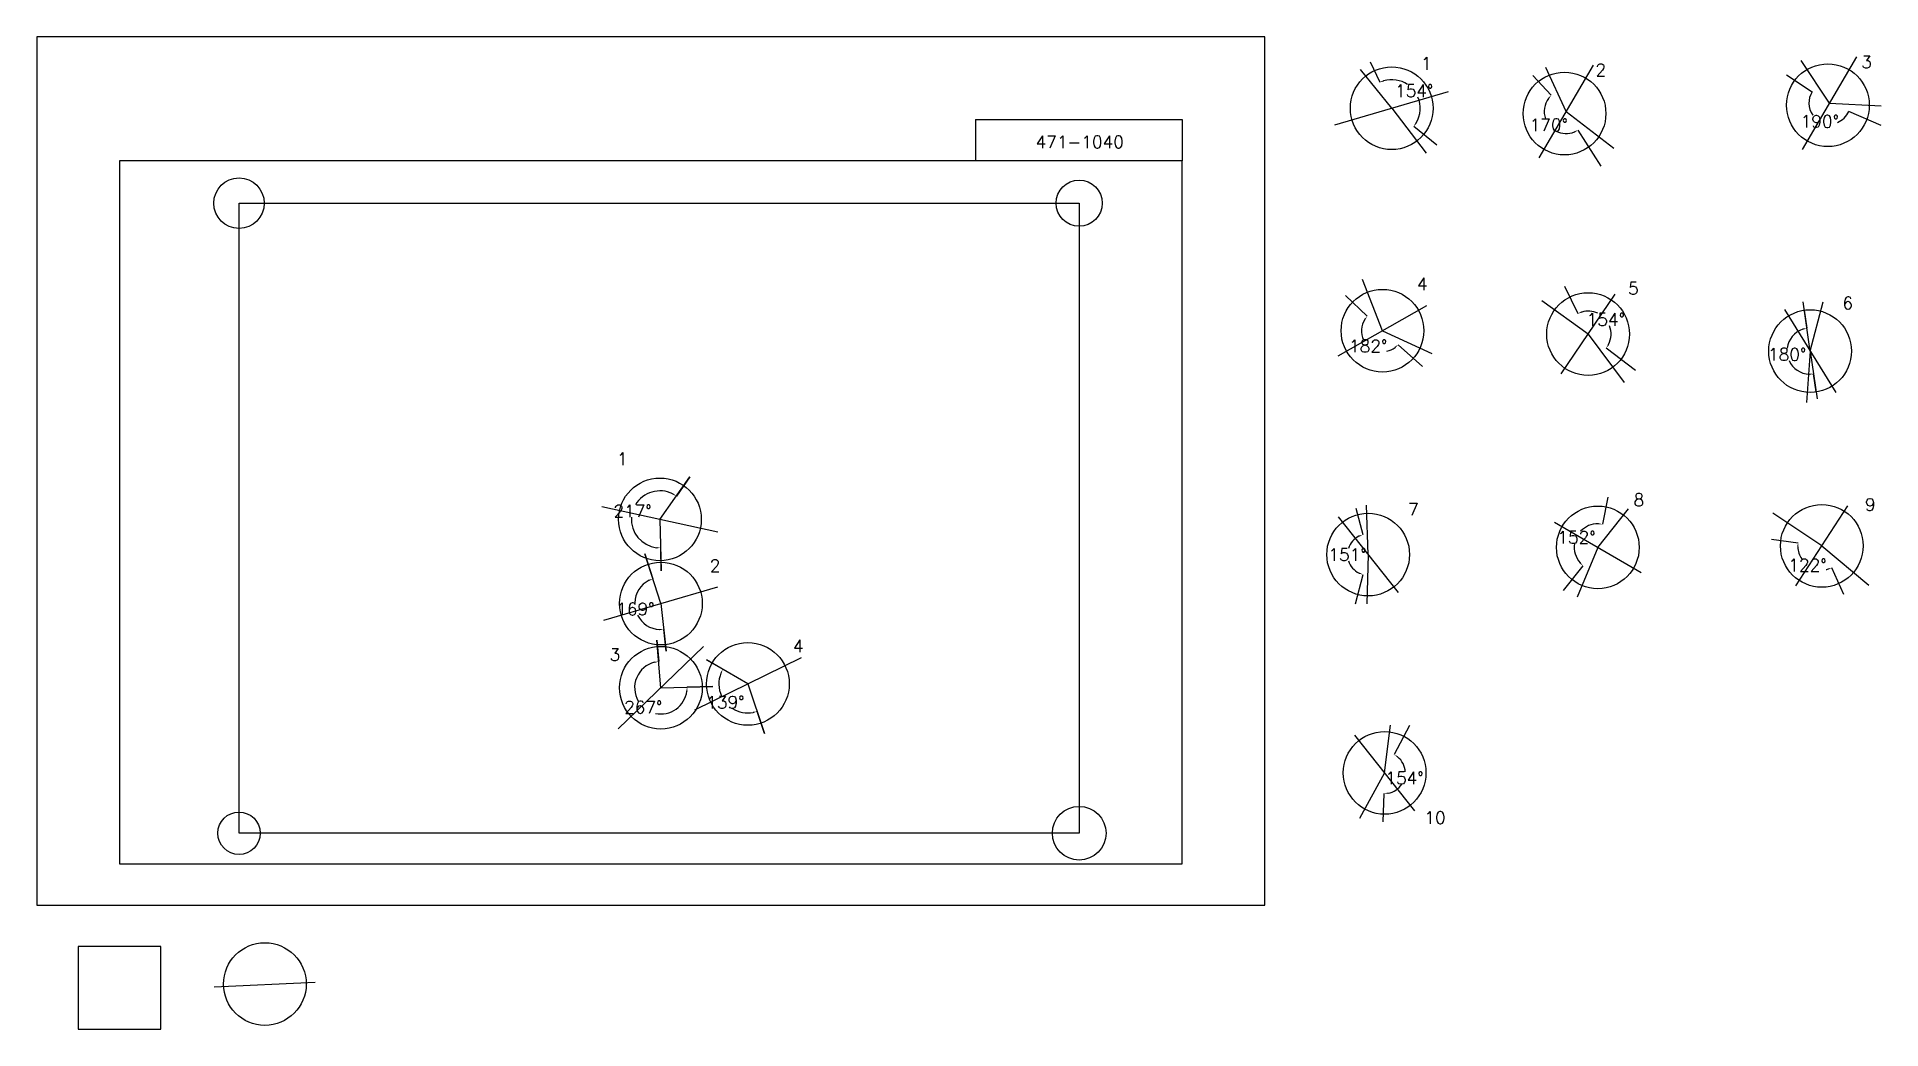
# Model space of a CAD drawing. Extents: x 0 to 2230150, y -150000 to 1050000.
import ezdxf

# ---------------------------------------------------------------- set-up
doc = ezdxf.new("R2010")
doc.units = 0
doc.header["$MEASUREMENT"] = 0
doc.layers.get('0').update_dxf_attribs({"linetype": 'CONTINUOUS'})
doc.layers.get('Defpoints').update_dxf_attribs({"linetype": 'CONTINUOUS'})
for name, color, linetype in [('_0-0_', 7, 'CONTINUOUS'), ('_0-1_V-nasSTD', 7, 'CONTINUOUS'), ('_0-2_番号', 7, 'CONTINUOUS'), ('ADD_LINE', 7, 'CONTINUOUS'), ('文字', 7, 'CONTINUOUS'), ('画像', 7, 'CONTINUOUS')]:
    doc.layers.add(name, color=color, linetype=linetype)
doc.layers.add('位置合わせ用', color=7, linetype='CONTINUOUS', plot=False)
doc.styles.get("Standard").update_dxf_attribs({"font": 'txt', "height": 15000, "bigfont": 'bigfont.shx'})
doc.dimstyles.get("Standard").update_dxf_attribs({"dimtxt": 0.18, "dimasz": 0.18, "dimexe": 0.18, "dimexo": 0.0625, "dimgap": 0.09, "dimtad": 0, "dimtih": 1, "dimtoh": 1, "dimdec": 4, "dimzin": 0, "dimdsep": 46, "dimtxsty": 'Standard', "dimcen": 0.09, "dimadec": 0, "dimazin": 0, "dimtfac": 1, "dimtdec": 4, "dimtofl": 0, "dimtmove": 0, "dimatfit": 3, "dimfxl": 1, "dimtolj": 1, "dimtzin": 0, "dimarcsym": 0})
picture_1 = doc.add_image_def('image1.jpg', size_in_pixel=(800, 600))

# ---------------------------------------------------------------- blocks, each defined once
blk = doc.blocks.new('-000-CCURVE_ORG002')
at = {"layer": '_0-0_', "color": 5, "linetype": 'Continuous'}
for p, q in [((30, -10), (10, -10)), ((10, -10), (10, -30)), ((30, -30), (30, -10)), ((10, -30), (30, -30))]:
    blk.add_line(p, q, dxfattribs=at)
blk = doc.blocks.new('-008-$$ATRU$$11$$背景色$$色$$0_0_0')
at = {"layer": '_0-2_番号'}
blk.add_blockref('-000-CCURVE_ORG002', (0, 0), dxfattribs=at)
blk = doc.blocks.new('*D27')
at = {"layer": 'ADD_LINE', "color": 0, "linetype": 'Continuous', "lineweight": -2}
for p, q in [((1612482, 1019756), (1623866, 995044)), ((1692790, 918934), (1664951, 941812))]:
    blk.add_line(p, q, dxfattribs=at)
for start, end in [(55.935441, 106.423298), (328.898292, 23.176446)]:
    blk.add_arc((1638300, 963714), 34496, start, end, dxfattribs=at)
at = {"layer": 'ADD_LINE', "color": 0}
for points in [[(1628254, 997582), (1628840, 996022), (1623866, 995045)], [(1667157, 946376), (1668518, 945414), (1664951, 941812)]]:
    blk.add_solid(points, dxfattribs=at)
at = {"layer": 'Defpoints', "color": 0}
for p in [(1612482, 1019756), (1638300, 963714), (1672046, 970868), (1692790, 918934)]:
    blk.add_point(p, dxfattribs=at)
at = {"layer": 'ADD_LINE', "color": 0, "linetype": 'Continuous', "insert": (1665608, 984790), "char_height": 15000, "attachment_point": 5}
blk.add_mtext('\\A1;154%%d', dxfattribs=at)
blk = doc.blocks.new('*D28')
at = {"color": 0, "linetype": 'Continuous', "lineweight": -2}
for p, q in [((1809179, 1003391), (1831324, 979396)), ((1891517, 893504), (1863720, 937271))]:
    blk.add_line(p, q, dxfattribs=at)
for start, end in [(143.458517, 199.177328), (242.968088, 291.666013)]:
    blk.add_arc((1849418, 959791), 26678, start, end, dxfattribs=at)
at = {"color": 0}
for points in [[(1828604, 975119), (1827364, 976233), (1831324, 979396)], [(1859646, 934256), (1858888, 935740), (1863721, 937271)]]:
    blk.add_solid(points, dxfattribs=at)
at = {"layer": 'Defpoints', "color": 0}
for p in [(1809179, 1003391), (1849418, 959791), (1823088, 955491), (1891518, 893504)]:
    blk.add_point(p, dxfattribs=at)
at = {"color": 0, "linetype": 'Continuous', "insert": (1828270, 943528), "char_height": 15000, "attachment_point": 5}
blk.add_mtext('\\A1;170%%d', dxfattribs=at)
blk = doc.blocks.new('*D31')
at = {"layer": 'ADD_LINE', "color": 0, "linetype": 'Continuous', "lineweight": -2}
for p, q in [((2115662, 1004203), (2146913, 983688)), ((2230150, 942907), (2190978, 959896))]:
    blk.add_line(p, q, dxfattribs=at)
for start, end in [(146.716384, 215.556167), (291.744567, 336.55299)]:
    blk.add_arc((2167922, 969896), 25131, start, end, dxfattribs=at)
at = {"layer": 'ADD_LINE', "color": 0}
for points in [[(2146913, 983688), (2146913, 983688), (2146913, 983688)], [(2190978, 959896), (2190978, 959896), (2190978, 959896)]]:
    blk.add_solid(points, dxfattribs=at)
at = {"layer": 'Defpoints', "color": 0}
for p in [(2115662, 1004204), (2167922, 969896), (2146156, 957332), (2230150, 942907)]:
    blk.add_point(p, dxfattribs=at)
at = {"layer": 'ADD_LINE', "color": 0, "linetype": 'Continuous', "insert": (2155982, 947782), "char_height": 15000, "attachment_point": 5}
blk.add_mtext('\\A1;190%%d', dxfattribs=at)
blk = doc.blocks.new('*D492')
at = {"color": 0, "linetype": 'Continuous', "lineweight": -2}
for p, q in [((1582560, 737261), (1608834, 712185)), ((1675657, 651191), (1646046, 677753))]:
    blk.add_line(p, q, dxfattribs=at)
for start, end in [(147.654398, 205.986177), (282.024317, 306.788949)]:
    blk.add_arc((1627174, 694681), 25352, start, end, dxfattribs=at)
at = {"color": 0}
for points in [[(1606412, 707733), (1605099, 708759), (1608834, 712185)], [(1642919, 673763), (1641794, 674993), (1646046, 677753)]]:
    blk.add_solid(points, dxfattribs=at)
at = {"layer": 'Defpoints', "color": 0}
for p in [(1582560, 737262), (1627174, 694681), (1602920, 687300), (1675658, 651190)]:
    blk.add_point(p, dxfattribs=at)
at = {"color": 0, "linetype": 'Continuous', "insert": (1609955, 676073), "char_height": 15000, "attachment_point": 5}
blk.add_mtext('\\A1;182%%d', dxfattribs=at)
blk = doc.blocks.new('*D493')
at = {"color": 0, "linetype": 'Continuous', "lineweight": -2}
for p, q in [((1847215, 748386), (1863522, 715452)), ((1933285, 646506), (1897834, 673710))]:
    blk.add_line(p, q, dxfattribs=at)
for start, end in [(64.877904, 105.999917), (332.840982, 21.383423)]:
    blk.add_arc((1875830, 690596), 27737, start, end, dxfattribs=at)
at = {"color": 0}
for points in [[(1867883, 718035), (1868485, 716481), (1863522, 715453)], [(1899804, 678380), (1901213, 677489), (1897835, 673710)]]:
    blk.add_solid(points, dxfattribs=at)
at = {"layer": 'Defpoints', "color": 0}
for p in [(1847214, 748386), (1887525, 715747), (1875830, 690596), (1933286, 646506)]:
    blk.add_point(p, dxfattribs=at)
at = {"color": 0, "linetype": 'Continuous', "insert": (1897257, 708209), "char_height": 15000, "attachment_point": 5}
blk.add_mtext('\\A1;154%%d', dxfattribs=at)
blk = doc.blocks.new('*D494')
at = {"color": 0, "linetype": 'Continuous', "lineweight": -2}
for p, q in [((2097719, 442479), (2129651, 438247)), ((2185031, 375777), (2170441, 407971))]:
    blk.add_line(p, q, dxfattribs=at)
for start, end in [(182.32444, 213.011449), (280.28229, 284.506363)]:
    blk.add_arc((2158450, 434431), 29051, start, end, dxfattribs=at)
at = {"color": 0}
for points in [[(2130255, 433215), (2128590, 433290), (2129651, 438247)], [(2166004, 405520), (2165449, 407092), (2170441, 407970)]]:
    blk.add_solid(points, dxfattribs=at)
at = {"layer": 'Defpoints', "color": 0}
for p in [(2097719, 442479), (2158450, 434431), (2134111, 418569), (2185032, 375776)]:
    blk.add_point(p, dxfattribs=at)
at = {"color": 0, "linetype": 'Continuous', "insert": (2141135, 411104), "char_height": 15000, "attachment_point": 5}
blk.add_mtext('\\A1;122%%d', dxfattribs=at)
blk = doc.blocks.new('*D495')
at = {"color": 0, "linetype": 'Continuous', "lineweight": -2}
for p, q in [((1899485, 493442), (1893065, 460614)), ((1845899, 380648), (1869761, 410403))]:
    blk.add_line(p, q, dxfattribs=at)
for start, end in [(88.997379, 136.834749), (170.916699, 221.208715)]:
    blk.add_arc((1887594, 432640), 28505, start, end, dxfattribs=at)
at = {"color": 0}
for points in [[(1888005, 460311), (1888181, 461969), (1893065, 460615)], [(1865573, 413259), (1866726, 414463), (1869761, 410403)]]:
    blk.add_solid(points, dxfattribs=at)
at = {"layer": 'Defpoints', "color": 0}
for p in [(1899486, 493442), (1869381, 454567), (1887594, 432640), (1845899, 380648)]:
    blk.add_point(p, dxfattribs=at)
at = {"color": 0, "linetype": 'Continuous', "insert": (1861739, 444640), "char_height": 15000, "attachment_point": 5}
blk.add_mtext('\\A1;152%%d', dxfattribs=at)
blk = doc.blocks.new('*D496')
at = {"color": 0, "linetype": 'Continuous', "lineweight": -2}
for p, q in [((1594921, 479957), (1603443, 448007)), ((1594453, 364310), (1603625, 399771))]:
    blk.add_line(p, q, dxfattribs=at)
for start, end in [(116.442259, 162.722612), (197.730428, 243.989803)]:
    blk.add_arc((1609870, 423913), 24936, start, end, dxfattribs=at)
at = {"color": 0}
for points in [[(1599060, 445461), (1598471, 447020), (1603443, 448007)], [(1598646, 400720), (1599223, 402284), (1603625, 399771)]]:
    blk.add_solid(points, dxfattribs=at)
at = {"layer": 'Defpoints', "color": 0}
for p in [(1594921, 479958), (1587247, 434403), (1609870, 423913), (1594453, 364310)]:
    blk.add_point(p, dxfattribs=at)
at = {"color": 0, "linetype": 'Continuous', "insert": (1584933, 423819), "char_height": 15000, "attachment_point": 5}
blk.add_mtext('\\A1;151%%d', dxfattribs=at)
blk = doc.blocks.new('*D497')
at = {"color": 0, "linetype": 'Continuous', "lineweight": -2}
for p, q in [((2137280, 719501), (2140368, 697666)), ((2151611, 620534), (2148379, 642348))]:
    blk.add_line(p, q, dxfattribs=at)
for start, end in [(108.314688, 172.816777), (204.310121, 268.164898)]:
    blk.add_arc((2144282, 669994), 27948, start, end, dxfattribs=at)
at = {"color": 0}
for points in [[(2135690, 695715), (2135310, 697337), (2140368, 697666)], [(2143435, 641228), (2143339, 642892), (2148379, 642348)]]:
    blk.add_solid(points, dxfattribs=at)
at = {"layer": 'Defpoints', "color": 0}
for p in [(2137280, 719501), (2144282, 669994), (2122350, 652671), (2151611, 620534)]:
    blk.add_point(p, dxfattribs=at)
at = {"color": 0, "linetype": 'Continuous', "insert": (2116623, 665988), "char_height": 15000, "attachment_point": 5}
blk.add_mtext('\\A1;180%%d', dxfattribs=at)
blk = doc.blocks.new('*D662')
at = {"color": 0, "linetype": 'Continuous', "lineweight": -2}
for p, q in [((1659684, 217062), (1641346, 182000)), ((1628066, 100544), (1629066, 134978))]:
    blk.add_line(p, q, dxfattribs=at)
for start, end in [(2.755917, 50.881259), (279.845571, 326.395586)]:
    blk.add_arc((1629789, 159904), 24936, start, end, dxfattribs=at)
at = {"color": 0}
for points in [[(1645980, 179947), (1645064, 178555), (1641346, 182001)], [(1633993, 136166), (1634112, 134504), (1629066, 134978)]]:
    blk.add_solid(points, dxfattribs=at)
at = {"layer": 'Defpoints', "color": 0}
for p in [(1659684, 217062), (1629789, 159904), (1648804, 143771), (1628066, 100544)]:
    blk.add_point(p, dxfattribs=at)
at = {"color": 0, "linetype": 'Continuous', "insert": (1653916, 153603), "char_height": 15000, "attachment_point": 5}
blk.add_mtext('\\A1;154%%d', dxfattribs=at)
blk = doc.blocks.new('*D665')
at = {"layer": 'ADD_LINE', "color": 0, "linetype": 'Continuous', "lineweight": -2}
for p, q in [((789583, 517822), (773278, 494670)), ((755037, 404231), (754315, 431983))]:
    blk.add_line(p, q, dxfattribs=at)
for start, end in [(63.15699, 149.537228), (175.863349, 263.180145)]:
    blk.add_arc((753416, 466467), 34496, start, end, dxfattribs=at)
at = {"layer": 'ADD_LINE', "color": 0}
for points in [[(768563, 496531), (769422, 497960), (773279, 494670)], [(749281, 431383), (749359, 433048), (754315, 431983)]]:
    blk.add_solid(points, dxfattribs=at)
at = {"layer": 'Defpoints', "color": 0}
for p in [(789583, 517822), (732627, 493994), (753416, 466467), (755037, 404231)]:
    blk.add_point(p, dxfattribs=at)
at = {"layer": 'ADD_LINE', "color": 0, "linetype": 'Continuous', "insert": (720398, 476455), "char_height": 15000, "attachment_point": 5}
blk.add_mtext('\\A1;217%%d', dxfattribs=at)
blk = doc.blocks.new('*D668')
at = {"layer": 'ADD_LINE', "color": 0, "linetype": 'Continuous', "lineweight": -2}
for p, q in [((735247, 424800), (744925, 394675)), ((761010, 306918), (758055, 333384))]:
    blk.add_line(p, q, dxfattribs=at)
for start, end in [(116.916055, 178.358451), (206.588606, 267.266227)]:
    blk.add_arc((754560, 364687), 31498, start, end, dxfattribs=at)
at = {"layer": 'ADD_LINE', "color": 0}
for points in [[(740618, 392003), (739984, 393544), (744925, 394676)], [(753084, 332392), (753031, 334058), (758055, 333384)]]:
    blk.add_solid(points, dxfattribs=at)
at = {"layer": 'Defpoints', "color": 0}
for p in [(735247, 424800), (724282, 373371), (754560, 364687), (761010, 306918)]:
    blk.add_point(p, dxfattribs=at)
at = {"layer": 'ADD_LINE', "color": 0, "linetype": 'Continuous', "insert": (723761, 358090), "char_height": 15000, "attachment_point": 5}
blk.add_mtext('\\A1;169%%d', dxfattribs=at)
blk = doc.blocks.new('*D671')
at = {"layer": 'ADD_LINE', "color": 0, "linetype": 'Continuous', "lineweight": -2}
for p, q in [((809725, 296613), (829453, 285129)), ((879987, 207614), (870994, 234246))]:
    blk.add_line(p, q, dxfattribs=at)
for start, end in [(157.969991, 204.746583), (237.801582, 280.48583)]:
    blk.add_arc((859770, 267482), 35080, start, end, dxfattribs=at)
at = {"layer": 'ADD_LINE', "color": 0}
for points in [[(828000, 280273), (826504, 281007), (829453, 285130)], [(866364, 232182), (865945, 233795), (870994, 234246)]]:
    blk.add_solid(points, dxfattribs=at)
at = {"layer": 'Defpoints', "color": 0}
for p in [(809725, 296613), (859770, 267482), (843503, 236402), (879987, 207614)]:
    blk.add_point(p, dxfattribs=at)
at = {"layer": 'ADD_LINE', "color": 0, "linetype": 'Continuous', "insert": (832596, 245297), "char_height": 15000, "attachment_point": 5}
blk.add_mtext('\\A1;139%%d', dxfattribs=at)
blk = doc.blocks.new('*D674')
at = {"layer": 'ADD_LINE', "color": 0, "linetype": 'Continuous', "lineweight": -2}
for p, q in [((749768, 320502), (751928, 294537)), ((817219, 264292), (786290, 263609))]:
    blk.add_line(p, q, dxfattribs=at)
for start, end in [(103.79154, 210.461633), (258.40069, 352.229809)]:
    blk.add_arc((754560, 262908), 31739, start, end, dxfattribs=at)
at = {"layer": 'ADD_LINE', "color": 0}
for points in [[(747128, 292909), (746859, 294554), (751928, 294537)], [(786839, 258570), (785175, 258664), (786291, 263609)]]:
    blk.add_solid(points, dxfattribs=at)
at = {"layer": 'Defpoints', "color": 0}
for p in [(749768, 320502), (722884, 260919), (754560, 262908), (817220, 264292)]:
    blk.add_point(p, dxfattribs=at)
at = {"layer": 'ADD_LINE', "color": 0, "linetype": 'Continuous', "insert": (733327, 239318), "char_height": 15000, "attachment_point": 5}
blk.add_mtext('\\A1;267%%d', dxfattribs=at)

msp = doc.modelspace()

# ---------------------------------------------------------------- linework, layer by layer
at = {"layer": '_0-1_V-nasSTD', "color": 7, "linetype": 'Continuous'}
for p, q in [((1485000, 1050000), (0, 1050000)), ((0, 1050000), (0, 0)), ((1485000, 1050000), (0, 1050000)), ((0, 1050000), (0, 0)), ((1485000, 0), (1485000, 1050000)), ((1485000, 0), (1485000, 1050000)), ((1135000, 950000), (1135000, 900000)), ((1135000, 950000), (1385000, 950000)), ((1385000, 950000), (1385000, 900000)), ((1385000, 900000), (100000, 900000)), ((100000, 900000), (100000, 50000)), ((1385000, 50000), (1385000, 900000)), ((100000, 50000), (1385000, 50000)), ((0, 0), (1485000, 0)), ((0, 0), (1485000, 0))]:
    msp.add_line(p, q, dxfattribs=at)
at = {"layer": 'ADD_LINE', "color": 5, "linetype": 'Continuous'}
for p, q in [((1638300.12759, 963713.94411), (1600657, 1010465.5)), ((1849417.68706, 959791.40858), (1824731.61592, 1013095)), ((2167921.53926, 969895.92252), (2133337.061, 1021586.01265)), ((1638300.12759, 963713.94411), (1680185.5, 909330)), ((1849417.68706, 959791.40858), (1907070.5, 915461)), ((2167921.53926, 969895.92252), (2230150.4375, 966693.63309)), ((1627173.85936, 694681.42053), (1603053, 756584)), ((1875829.60478, 690595.69901), (1819695, 730821)), ((2144282.17651, 669993.66595), (2135874.84661, 729434.5)), ((2144282.17651, 669993.66595), (2159881.11393, 729434.5)), ((1627173.85936, 694681.42053), (1686782, 666999.5)), ((1875829.60478, 690595.69901), (1919233, 631868.5)), ((2144282.17651, 669993.66595), (2139973.5, 607862)), ((2144282.17651, 669993.66595), (2152852.5, 612158.5)), ((753416.25, 466466.94411), (789583, 517822)), ((1609869.59541, 423912.59025), (1607859.5021, 483624.43754)), ((1887594.19761, 432639.77192), (1924592.5, 479202.5)), ((2158449.59821, 434430.75199), (2099218, 473956.5)), ((753416.25, 466466.94411), (755037.5, 404231)), ((754559.75, 364687.44411), (735246.74347, 424799.6562)), ((1609869.59541, 423912.59025), (1608159.50179, 364310.06247)), ((1887594.19761, 432639.77192), (1862762, 372404)), ((2158449.59821, 434430.75199), (2215384.5, 387018.5)), ((754559.75, 364687.44411), (761010, 306918)), ((754559.75, 262907.94411), (749768, 320502)), ((859770.25, 267481.94411), (809725, 296613)), ((754559.75, 262907.94411), (817219.5, 264292)), ((859770.25, 267481.94411), (879987, 207614)), ((1629789, 159904), (1636845.5, 217647.28885)), ((1629789, 159904), (1599375.79815, 104642.5))]:
    msp.add_line(p, q, dxfattribs=at)
at = {"layer": 'ADD_LINE', "color": 1, "linetype": 'Continuous'}
for p, q in [((1816519.43706, 903878.65858), (1882315.93706, 1015704.15858)), ((2135023.28926, 913983.17252), (2200819.78926, 1025808.67252)), ((1569397.37759, 943664.44411), (1707202.87759, 983763.44411)), ((1843082.10478, 642335.94901), (1908577.10478, 738855.44901)), ((1573690.48436, 664418.92053), (1680657.23436, 724943.92053)), ((2113351.05151, 720119.29095), (2175213.30151, 619868.04095)), ((823512.0298, 451099.6717), (683320.4702, 481834.21652)), ((1573599.84541, 469670.84025), (1646139.34541, 378154.34025)), ((2126994.59821, 386171.00199), (2189904.59821, 482690.50199)), ((1835025.69761, 463233.02192), (1940162.69761, 402046.52192)), ((685657, 344637.94411), (823462.5, 384736.94411)), ((806259.49823, 312674.47343), (702860.00177, 213141.41479)), ((924214.701, 299049.08119), (795325.799, 235914.80703)), ((1593519.25, 205662.25), (1666058.75, 114145.75)), ((214262.32302, -98799.56876), (336470.78129, -93322.43898))]:
    msp.add_line(p, q, dxfattribs=at)
at = {"layer": 'ADD_LINE', "color": 5, "linetype": 'ByBlock'}
for centre in [(1638300.12759, 963713.94411), (1847299.84098, 957259.81804), (2165803.69318, 967364.33199), (1627173.85936, 694681.42053), (1875829.60478, 690595.69901), (2144282.17651, 669993.66595), (753416.25, 466466.94411), (1609869.59541, 423912.59025), (1887594.19761, 432639.77192), (2158449.59821, 434430.75199), (754559.75, 364687.44411), (754559.75, 262907.94411), (859770.25, 267481.94411), (1629789, 159904), (275704.61091, -95468.83904)]:
    msp.add_circle(centre, 50000, dxfattribs=at)
at = {"layer": '位置合わせ用', "color": 5, "linetype": 'Continuous'}
for centre, radius in [((244424.4, 848880.595), 30579.2687), ((1260424.4, 848880.595), 27848.33235), ((244424.4, 86880.595), 25672.78835), ((1260424.4, 86880.595), 32483.49996)]:
    msp.add_circle(centre, radius, dxfattribs=at)

# ---------------------------------------------------------------- block references
at = {"layer": '_0-0_', "xscale": 5000, "yscale": 5000, "zscale": 5000}
msp.add_blockref('-008-$$ATRU$$11$$背景色$$色$$0_0_0', (0, 0), dxfattribs=at)

# ---------------------------------------------------------------- texts
at = {"layer": '文字', "color": 5, "linetype": 'Continuous'}
for s, p in [('3', (2206162.5, 1012123.5)), ('1', (1673664.84659, 1010338.61449)), ('2', (1884735.5, 1002469.5)), ('4', (1668695.5, 743754)), ('5', (1924216.5, 738393)), ('6', (2183311.5, 720524.5)), ('1', (701667.5, 532160)), ('8', (1930840.69761, 482615.93968)), ('9', (2210625.69761, 476897.98348)), ('7', (1657991.59541, 471180.02727)), ('2', (813739, 402934.5)), ('4', (914375, 305729)), ('3', (692518.5, 295436.5)), ('10', (1677911, 98195.5))]:
    msp.add_text(s, height=15000, dxfattribs=at).set_placement(p)
at = {"layer": '文字', "linetype": 'Continuous'}
msp.add_text('471-1040', height=15000, dxfattribs=at).set_placement((1207698.06436, 915464.91089))

# ---------------------------------------------------------------- dimensions: what is measured, and where the dimension line sits
at = {"color": 5, "linetype": 'Continuous'}
for base, center, p1, p2, picture, middle in [((1823088.23526, 955490.96023), (1849417.68706, 959791.40858), (1809178.77504, 1003391.05715), (1891517.5, 893504), '*D28', (1828269.9978, 943527.67201)), ((1602919.66927, 687300.1765), (1627173.85936, 694681.42053), (1582560, 737261.5), (1675657.5, 651190.5), '*D492', (1609955.37168, 676073.03042)), ((1887525.02456, 715746.55986), (1875829.60478, 690595.69901), (1847214.5, 748386.5), (1933285.5, 646506), '*D493', (1897256.73514, 708208.95339)), ((2122350.14113, 652670.99813), (2144282.17651, 669993.66595), (2137279.85621, 719500.91301), (2151611.40936, 620533.75951), '*D497', (2116622.71578, 665988.26601)), ((1869381.14317, 454567.03326), (1887594.19761, 432639.77192), (1899485.5, 493442.5), (1845899, 380648), '*D495', (1861738.50652, 444639.91276)), ((1587247.09662, 434402.94997), (1609869.59541, 423912.59025), (1594921, 479957.5), (1594452.55209, 364310), '*D496', (1584933.35154, 423818.56891)), ((2134111.47282, 418568.6119), (2158449.59821, 434430.75199), (2097719, 442479), (2185031.5, 375776.5), '*D494', (2141135.0292, 411103.5675)), ((1648803.90553, 143771.4718), (1629789, 159904), (1659684.47103, 217061.94462), (1628066.5, 100544), '*D662', (1653916.18486, 153602.8851))]:
    dim = msp.add_angular_dim_3p(base=base, center=center, p1=p1, p2=p2, dimstyle='Standard', override={"dimasz": 5000, "dimtmove": 2}, dxfattribs=at)
    dim.commit()
    dim.dimension.update_dxf_attribs({"geometry": picture, "text_midpoint": middle})
at = {"layer": 'ADD_LINE', "color": 5, "linetype": 'Continuous'}
for base, center, p1, p2, override, picture, middle in [((1672045.78438, 970867.8893), (1638300.12759, 963713.94411), (1612481.5, 1019756.5), (1692790, 918933.5), {"dimasz": 5000, "dimtmove": 2}, '*D27', (1665608.30751, 984790.2719)), ((2146156.07889, 957332.10205), (2167921.53926, 969895.92252), (2115661.5, 1004203.5), (2230150.5, 942906.93528), {"dimtmove": 2}, '*D31', (2155981.84538, 947781.93238)), ((732627.09691, 493994.37402), (753416.25, 466466.94411), (755037.5, 404231), (789583, 517822), {"dimasz": 5000, "dimtmove": 2}, '*D665', (720398.38835, 476455.39225)), ((724282.33878, 373370.57415), (754559.75, 364687.44411), (735246.74347, 424799.6562), (761010, 306918), {"dimasz": 5000, "dimtmove": 2}, '*D668', (723760.60044, 358089.65933)), ((722883.52199, 260919.23918), (754559.75, 262907.94411), (749768, 320502), (817219.5, 264292), {"dimasz": 5000, "dimtmove": 2}, '*D674', (733326.87973, 239317.61584)), ((843502.58722, 236402.18131), (859770.25, 267481.94411), (809725, 296613), (879987, 207614), {"dimasz": 5000, "dimtmove": 2}, '*D671', (832596.19859, 245297.27739))]:
    dim = msp.add_angular_dim_3p(base=base, center=center, p1=p1, p2=p2, dimstyle='Standard', override=override, dxfattribs=at)
    dim.commit()
    dim.dimension.update_dxf_attribs({"geometry": picture, "text_midpoint": middle})

# ---------------------------------------------------------------- pictures from other files: only their frames are drawn
at = {"layer": '画像', "color": 5, "linetype": 'Continuous'}
image = msp.add_image(picture_1, insert=(244424.4, 86880.595), size_in_units=(1016000, 762000), dxfattribs=at)
image.dxf.flags = 7

doc.saveas('drawing.dxf')
